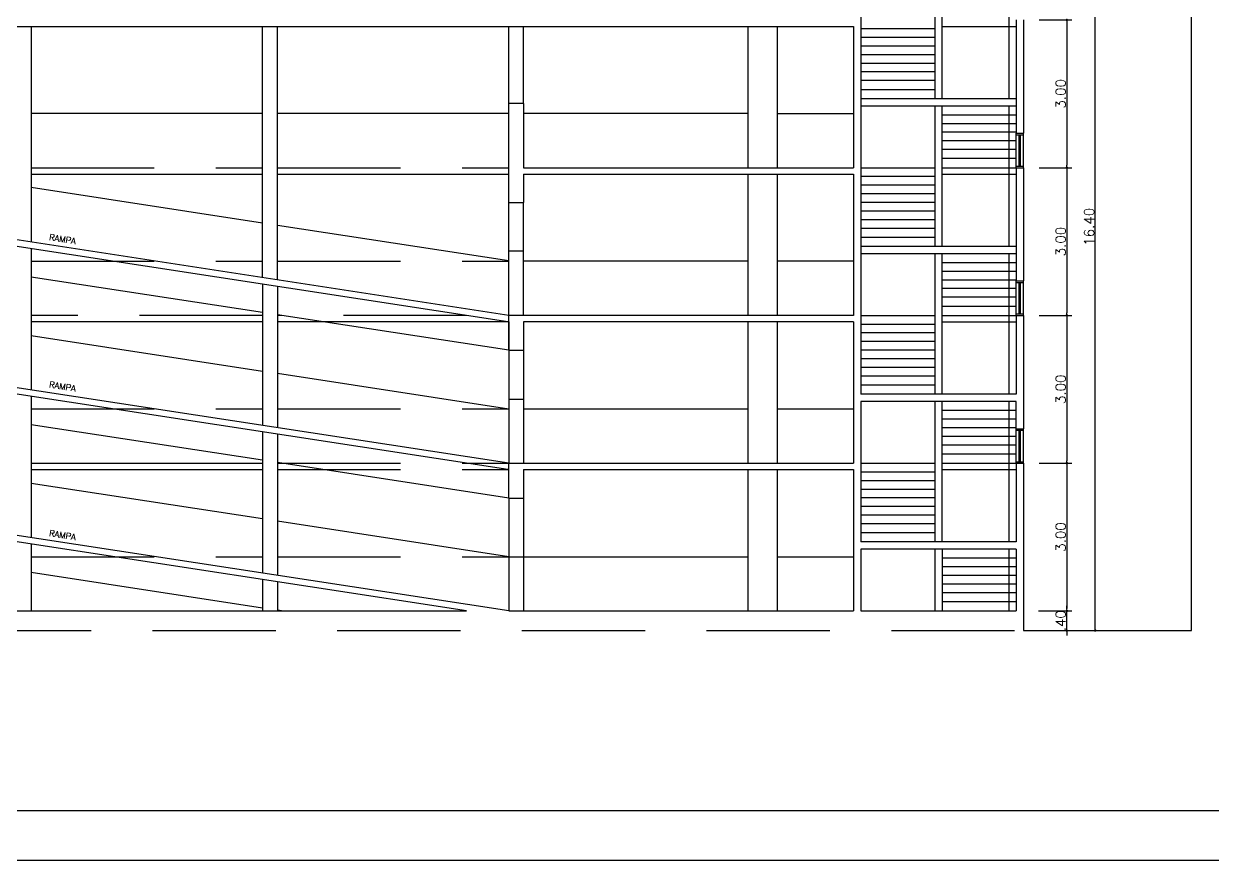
# Model space of a CAD drawing. Header units: millimetres. Extents: x 682 to 1119, y 341 to 434.
# Drawn here: x 1077.1 to 1101.23, y 340.63 to 357.61 of the extents above; entities that cross this region are included whole.
import ezdxf

# ---------------------------------------------------------------- set-up
doc = ezdxf.new("R2010")
doc.units = ezdxf.units.MM
doc.linetypes.add('CENTER2', pattern=[1.125, 0.75, -0.125, 0.125, -0.125])
doc.linetypes.add('DASHED', pattern=[0.75, 0.5, -0.25])
for name, color, linetype in [('AR-ALVENARIA_EM_VISTA-001-C', 1, 'Continuous'), ('AR-ALVENARIA_EM_VISTA-002-C', 2, 'Continuous'), ('AR-ALVENARIA_EM_VISTA-004-C', 4, 'Continuous'), ('AR-CARIMBO-002-C', 2, 'Continuous'), ('AR-COBERTURA_EM_VISTA-002-C', 2, 'Continuous'), ('AR-COTAS-001-C', 1, 'Continuous'), ('AR-LINHA_DE_CORTE-007-E', 7, 'CENTER2'), ('AR-PISO_EM_PLANTA-001-C', 1, 'Continuous'), ('AR-TEXTOS_ALTURA_2_5MM-003C', 3, 'Continuous'), ('CORTE', 7, 'Continuous'), ('PENA_2', 2, 'Continuous'), ('PENA_6', 5, 'Continuous')]:
    doc.layers.add(name, color=color, linetype=linetype)
doc.styles.add('ROMANS', font='romans')
doc.dimstyles.new('ISO-25_WS', dxfattribs={"dimscale": 0.282828, "dimtxt": 0.8, "dimasz": 2, "dimexe": 0.1, "dimexo": 0.625, "dimgap": 0.325, "dimtad": 1, "dimzin": 4, "dimdsep": 46, "dimtxsty": 'Standard', "dimsah": 1, "dimcen": 2.5, "dimadec": 0, "dimazin": 0, "dimtfac": 1, "dimtdec": 0, "dimtmove": 2, "dimatfit": 3, "dimfxl": 1, "dimtolj": 1, "dimtzin": 0, "dimarcsym": 0})

# ---------------------------------------------------------------- blocks, each defined once
blk = doc.blocks.new('_DOT')
at = {"color": 0, "linetype": 'ByBlock'}
blk.add_line((-0.5, 0), (-1, 0), dxfattribs=at)
at = {"color": 0, "linetype": 'ByBlock', "const_width": 0.5}
blk.add_lwpolyline([(-0.25, 0, 1), (0.25, 0, 1)], format="xyb", close=True, dxfattribs=at)
blk = doc.blocks.new('*D129')
at = {"layer": 'AR-COTAS-001-C', "color": 1, "lineweight": -2}
for p, q in [((1097.721, 348.69), (1098.381, 348.69)), ((1098.281, 348.64), (1098.281, 345.74)), ((1097.871, 345.69), (1098.381, 345.69))]:
    blk.add_line(p, q, dxfattribs=at)
at = {"layer": 'DEFPOINTS', "color": 0}
for p in [(1097.621, 348.69), (1097.771, 345.69), (1098.281, 345.69)]:
    blk.add_point(p, dxfattribs=at)
at = {"layer": 'AR-COTAS-001-C', "color": 1, "lineweight": -2, "xscale": 0.05, "yscale": 0.05, "zscale": 0.05}
for p, rotation in [((1098.281, 348.69), 90), ((1098.281, 345.69), 270)]:
    blk.add_blockref('_DOT', p, dxfattribs=dict(at, rotation=rotation))
at = {"layer": 'AR-COTAS-001-C', "color": 3, "insert": (1098.156, 347.19), "char_height": 0.2, "attachment_point": 5, "rotation": 90, "style": 'ROMANS'}
blk.add_mtext('\\A1;3.00', dxfattribs=at)
blk = doc.blocks.new('*D130')
at = {"layer": 'AR-LINHA_DE_CORTE-007-E', "color": 1, "linetype": 'ByBlock', "lineweight": -2}
for p, q in [((1098.174, 361.69), (1098.959, 361.69)), ((1098.859, 345.34), (1098.859, 361.64)), ((1098.408, 345.29), (1098.959, 345.29))]:
    blk.add_line(p, q, dxfattribs=at)
at = {"layer": 'DEFPOINTS', "color": 0, "linetype": 'ByBlock'}
for p in [(1098.074, 361.69), (1098.859, 361.69), (1098.308, 345.29)]:
    blk.add_point(p, dxfattribs=at)
at = {"layer": 'AR-LINHA_DE_CORTE-007-E', "color": 1, "linetype": 'ByBlock', "lineweight": -2, "xscale": 0.05, "yscale": 0.05, "zscale": 0.05}
for p, rotation in [((1098.859, 361.69), 90), ((1098.859, 345.29), 270)]:
    blk.add_blockref('_DOT', p, dxfattribs=dict(at, rotation=rotation))
at = {"layer": 'AR-LINHA_DE_CORTE-007-E', "color": 3, "linetype": 'ByBlock', "insert": (1098.734, 353.49), "char_height": 0.2, "attachment_point": 5, "rotation": 90, "style": 'ROMANS'}
blk.add_mtext('\\A1;16.40', dxfattribs=at)
blk = doc.blocks.new('*D132')
at = {"layer": 'AR-ALVENARIA_EM_VISTA-001-C', "color": 1, "lineweight": -2}
for p, q in [((1097.705, 345.69), (1098.381, 345.69)), ((1098.281, 345.74), (1098.281, 345.79)), ((1098.281, 345.29), (1098.281, 345.69)), ((1098.281, 345.24), (1098.281, 345.19))]:
    blk.add_line(p, q, dxfattribs=at)
at = {"layer": 'DEFPOINTS', "color": 0}
for p in [(1097.605, 345.69), (1098.281, 345.69), (1097.605, 345.29)]:
    blk.add_point(p, dxfattribs=at)
at = {"layer": 'AR-ALVENARIA_EM_VISTA-001-C', "color": 1, "lineweight": -2, "xscale": 0.05, "yscale": 0.05, "zscale": 0.05}
for p, rotation in [((1098.281, 345.69), 270), ((1098.281, 345.29), 90)]:
    blk.add_blockref('_DOT', p, dxfattribs=dict(at, rotation=rotation))
at = {"layer": 'AR-ALVENARIA_EM_VISTA-001-C', "color": 3, "insert": (1098.156, 345.49), "char_height": 0.2, "attachment_point": 5, "rotation": 90, "style": 'ROMANS'}
blk.add_mtext('\\A1;.40', dxfattribs=at)
blk = doc.blocks.new('*D133')
at = {"layer": 'AR-COTAS-001-C', "color": 1, "lineweight": -2}
for p, q in [((1097.721, 351.69), (1098.381, 351.69)), ((1098.281, 351.64), (1098.281, 348.74)), ((1097.871, 348.69), (1098.381, 348.69))]:
    blk.add_line(p, q, dxfattribs=at)
at = {"layer": 'DEFPOINTS', "color": 0}
for p in [(1097.621, 351.69), (1097.771, 348.69), (1098.281, 348.69)]:
    blk.add_point(p, dxfattribs=at)
at = {"layer": 'AR-COTAS-001-C', "color": 1, "lineweight": -2, "xscale": 0.05, "yscale": 0.05, "zscale": 0.05}
for p, rotation in [((1098.281, 351.69), 90), ((1098.281, 348.69), 270)]:
    blk.add_blockref('_DOT', p, dxfattribs=dict(at, rotation=rotation))
at = {"layer": 'AR-COTAS-001-C', "color": 3, "insert": (1098.156, 350.19), "char_height": 0.2, "attachment_point": 5, "rotation": 90, "style": 'ROMANS'}
blk.add_mtext('\\A1;3.00', dxfattribs=at)
blk = doc.blocks.new('*D134')
at = {"layer": 'AR-COTAS-001-C', "color": 1, "lineweight": -2}
for p, q in [((1097.721, 354.69), (1098.381, 354.69)), ((1098.281, 354.64), (1098.281, 351.74)), ((1097.871, 351.69), (1098.381, 351.69))]:
    blk.add_line(p, q, dxfattribs=at)
at = {"layer": 'DEFPOINTS', "color": 0}
for p in [(1097.621, 354.69), (1097.771, 351.69), (1098.281, 351.69)]:
    blk.add_point(p, dxfattribs=at)
at = {"layer": 'AR-COTAS-001-C', "color": 1, "lineweight": -2, "xscale": 0.05, "yscale": 0.05, "zscale": 0.05}
for p, rotation in [((1098.281, 354.69), 90), ((1098.281, 351.69), 270)]:
    blk.add_blockref('_DOT', p, dxfattribs=dict(at, rotation=rotation))
at = {"layer": 'AR-COTAS-001-C', "color": 3, "insert": (1098.156, 353.19), "char_height": 0.2, "attachment_point": 5, "rotation": 90, "style": 'ROMANS'}
blk.add_mtext('\\A1;3.00', dxfattribs=at)
blk = doc.blocks.new('*D135')
at = {"layer": 'AR-COTAS-001-C', "color": 1, "lineweight": -2}
for p, q in [((1097.721, 357.69), (1098.381, 357.69)), ((1098.281, 357.64), (1098.281, 354.74)), ((1097.871, 354.69), (1098.381, 354.69))]:
    blk.add_line(p, q, dxfattribs=at)
at = {"layer": 'DEFPOINTS', "color": 0}
for p in [(1097.621, 357.69), (1097.771, 354.69), (1098.281, 354.69)]:
    blk.add_point(p, dxfattribs=at)
at = {"layer": 'AR-COTAS-001-C', "color": 1, "lineweight": -2, "xscale": 0.05, "yscale": 0.05, "zscale": 0.05}
for p, rotation in [((1098.281, 357.69), 90), ((1098.281, 354.69), 270)]:
    blk.add_blockref('_DOT', p, dxfattribs=dict(at, rotation=rotation))
at = {"layer": 'AR-COTAS-001-C', "color": 3, "insert": (1098.156, 356.19), "char_height": 0.2, "attachment_point": 5, "rotation": 90, "style": 'ROMANS'}
blk.add_mtext('\\A1;3.00', dxfattribs=at)

msp = doc.modelspace()

# ---------------------------------------------------------------- linework, layer by layer
at = {"layer": 'AR-ALVENARIA_EM_VISTA-001-C', "ltscale": 2}
for p, q in [((1097.1, 364.69), (1097.1, 356.09)), ((1094.1, 357.515), (1095.6, 357.515)), ((1095.75, 357.56), (1097.25, 357.56)), ((1094.1, 357.34), (1095.6, 357.34)), ((1094.1, 357.165), (1095.6, 357.165)), ((1094.1, 356.99), (1095.6, 356.99)), ((1094.1, 356.815), (1095.6, 356.815)), ((1094.1, 356.64), (1095.6, 356.64)), ((1094.1, 356.465), (1095.6, 356.465)), ((1094.1, 356.28), (1095.6, 356.28)), ((1092.4, 355.79), (1093.95, 355.79)), ((1095.75, 355.765), (1097.25, 355.765)), ((1097.1, 355.94), (1097.1, 353.09)), ((1095.75, 355.59), (1097.25, 355.59)), ((1095.75, 355.415), (1097.25, 355.415)), ((1095.75, 355.24), (1097.25, 355.24)), ((1095.75, 355.065), (1097.25, 355.065)), ((1095.75, 354.88), (1097.25, 354.88)), ((1077.25, 354.56), (1081.95, 354.56)), ((1082.25, 354.56), (1086.95, 354.56)), ((1094.1, 354.69), (1095.6, 354.69)), ((1094.1, 354.515), (1095.6, 354.515)), ((1095.75, 354.69), (1097.25, 354.69)), ((1095.75, 354.56), (1097.25, 354.56)), ((1094.1, 354.34), (1095.6, 354.34)), ((1094.1, 354.165), (1095.6, 354.165)), ((1094.1, 353.99), (1095.6, 353.99)), ((1094.1, 353.815), (1095.6, 353.815)), ((1094.1, 353.64), (1095.6, 353.64)), ((1094.1, 353.465), (1095.6, 353.465)), ((1094.1, 353.28), (1095.6, 353.28)), ((1097.1, 352.94), (1097.1, 350.09)), ((1087.25, 352.8), (1091.8, 352.8)), ((1092.4, 352.8), (1093.95, 352.8)), ((1095.75, 352.765), (1097.25, 352.765)), ((1095.75, 352.59), (1097.25, 352.59)), ((1095.75, 352.415), (1097.25, 352.415)), ((1095.75, 352.24), (1097.25, 352.24)), ((1095.75, 352.065), (1097.25, 352.065)), ((1095.75, 351.88), (1097.25, 351.88)), ((1094.1, 351.69), (1095.6, 351.69)), ((1095.75, 351.69), (1097.25, 351.69)), ((1081.95, 351.56), (1077.25, 351.56)), ((1086.94, 351.56), (1082.25, 351.56)), ((1094.1, 351.515), (1095.6, 351.515)), ((1095.75, 351.56), (1097.25, 351.56)), ((1094.1, 351.34), (1095.6, 351.34)), ((1094.1, 351.165), (1095.6, 351.165)), ((1094.1, 350.99), (1095.6, 350.99)), ((1094.1, 350.815), (1095.6, 350.815)), ((1094.1, 350.64), (1095.6, 350.64)), ((1094.1, 350.465), (1095.6, 350.465)), ((1094.1, 350.28), (1095.6, 350.28)), ((1097.1, 349.94), (1097.1, 347.09)), ((1087.25, 349.79), (1091.8, 349.79)), ((1092.4, 349.79), (1093.95, 349.79)), ((1095.75, 349.765), (1097.25, 349.765)), ((1095.75, 349.59), (1097.25, 349.59)), ((1095.75, 349.415), (1097.25, 349.415)), ((1095.75, 349.24), (1097.25, 349.24)), ((1095.75, 349.065), (1097.25, 349.065)), ((1095.75, 348.88), (1097.25, 348.88)), ((1077.25, 348.688), (1081.95, 348.688)), ((1077.25, 348.56), (1081.95, 348.56)), ((1094.1, 348.69), (1095.6, 348.69)), ((1094.1, 348.515), (1095.6, 348.515)), ((1095.75, 348.69), (1097.25, 348.69)), ((1095.75, 348.56), (1097.25, 348.56)), ((1094.1, 348.34), (1095.6, 348.34)), ((1094.1, 348.165), (1095.6, 348.165)), ((1094.1, 347.99), (1095.6, 347.99)), ((1094.1, 347.815), (1095.6, 347.815)), ((1094.1, 347.64), (1095.6, 347.64)), ((1094.1, 347.465), (1095.6, 347.465)), ((1094.1, 347.28), (1095.6, 347.28)), ((1095.75, 346.765), (1097.25, 346.765)), ((1095.75, 346.59), (1097.25, 346.59)), ((1095.75, 346.415), (1097.25, 346.415)), ((1095.75, 346.24), (1097.25, 346.24)), ((1095.75, 346.065), (1097.25, 346.065)), ((1095.75, 345.88), (1097.25, 345.88))]:
    msp.add_line(p, q, dxfattribs=at)
at = {"layer": 'AR-ALVENARIA_EM_VISTA-001-C', "ltscale": 5}
for p, q in [((1081.95, 355.79), (1077.25, 355.79)), ((1086.95, 355.79), (1082.25, 355.79)), ((1091.8, 355.79), (1087.25, 355.79)), ((1087.25, 346.79), (1091.8, 346.79)), ((1092.4, 346.79), (1093.95, 346.79))]:
    msp.add_line(p, q, dxfattribs=at)
at = {"layer": 'AR-ALVENARIA_EM_VISTA-001-C', "linetype": 'DASHED', "ltscale": 5}
for p, q in [((1077.25, 354.69), (1081.95, 354.69)), ((1082.25, 354.69), (1086.95, 354.69)), ((1077.25, 352.79), (1081.95, 352.79)), ((1082.25, 352.79), (1086.95, 352.79)), ((1081.95, 351.69), (1077.25, 351.69)), ((1086.092, 351.69), (1082.25, 351.69)), ((1086.94, 351.56), (1082.25, 351.56)), ((1077.25, 349.79), (1081.95, 349.79)), ((1082.25, 349.79), (1086.95, 349.79)), ((1082.25, 348.688), (1086.96, 348.688)), ((1082.25, 348.56), (1086.94, 348.56)), ((1077.25, 346.79), (1081.95, 346.79)), ((1082.25, 346.79), (1086.95, 346.79)), ((1097.1, 346.94), (1097.1, 345.69)), ((1038.467, 345.29), (1097.4, 345.29))]:
    msp.add_line(p, q, dxfattribs=at)
at = {"layer": 'AR-ALVENARIA_EM_VISTA-002-C', "ltscale": 2}
for p, q in [((1095.6, 358.94), (1095.6, 356.09)), ((1095.75, 356.09), (1095.75, 358.94)), ((1077.25, 357.56), (1077.25, 353.187)), ((1081.95, 352.467), (1081.95, 357.56)), ((1082.25, 352.421), (1082.25, 357.56)), ((1086.95, 355.99), (1086.95, 357.56)), ((1087.25, 355.99), (1087.25, 357.56)), ((1091.8, 357.56), (1091.8, 354.69)), ((1092.4, 357.56), (1092.4, 354.69)), ((1095.6, 355.94), (1095.6, 353.09)), ((1095.75, 353.09), (1095.75, 355.94)), ((1091.8, 354.56), (1091.8, 351.69)), ((1092.4, 354.56), (1092.4, 351.69)), ((1086.95, 351.69), (1086.95, 353.982)), ((1087.25, 351.69), (1087.25, 353.982)), ((1077.25, 353.046), (1077.25, 350.177)), ((1095.6, 352.94), (1095.6, 350.09)), ((1095.75, 350.09), (1095.75, 352.94)), ((1081.95, 352.325), (1081.95, 349.457)), ((1082.25, 352.279), (1082.25, 349.411)), ((1086.95, 351.56), (1086.95, 349.99)), ((1087.25, 351.56), (1087.25, 348.69)), ((1091.8, 351.56), (1091.8, 348.69)), ((1092.4, 351.56), (1092.4, 348.69)), ((1077.25, 350.212), (1077.25, 350.177)), ((1077.25, 350.046), (1077.25, 347.177)), ((1086.95, 349.99), (1086.95, 348.69)), ((1095.6, 349.94), (1095.6, 347.09)), ((1095.75, 347.09), (1095.75, 349.94)), ((1081.95, 349.325), (1081.95, 346.457)), ((1082.25, 349.279), (1082.25, 346.411)), ((1091.8, 348.56), (1091.8, 345.69)), ((1092.4, 348.56), (1092.4, 345.69)), ((1086.95, 347.982), (1086.95, 345.69)), ((1087.25, 347.982), (1087.25, 345.69)), ((1077.25, 347.046), (1077.25, 345.69)), ((1095.6, 346.94), (1095.6, 345.69)), ((1095.75, 346.94), (1095.75, 345.69)), ((1081.95, 346.325), (1081.95, 345.69)), ((1082.25, 346.279), (1082.25, 345.69))]:
    msp.add_line(p, q, dxfattribs=at)
at = {"layer": 'AR-ALVENARIA_EM_VISTA-004-C', "ltscale": 2}
for p, q in [((1094.1, 364.69), (1094.1, 350.09)), ((1097.25, 357.69), (1097.25, 355.39)), ((1097.4, 357.69), (1097.4, 355.39)), ((1040.92, 357.56), (1093.95, 357.56)), ((1093.95, 357.56), (1093.95, 354.69)), ((1087.25, 355.99), (1086.95, 355.99)), ((1097.25, 356.09), (1094.1, 356.09)), ((1097.25, 355.94), (1094.1, 355.94)), ((1097.25, 355.39), (1097.4, 355.39)), ((1086.95, 351.69), (1067.385, 354.69)), ((1086.931, 351.561), (1067.385, 354.558)), ((1087.25, 354.69), (1093.95, 354.69)), ((1087.25, 354.56), (1093.95, 354.56)), ((1093.95, 354.56), (1093.95, 351.69)), ((1097.25, 354.69), (1097.25, 352.39)), ((1097.25, 354.69), (1097.4, 354.69)), ((1097.4, 354.69), (1097.4, 352.39)), ((1097.25, 353.09), (1094.1, 353.09)), ((1097.25, 352.94), (1094.1, 352.94)), ((1097.25, 352.39), (1097.4, 352.39)), ((1086.95, 348.69), (1067.385, 351.69)), ((1093.95, 351.69), (1086.95, 351.69)), ((1097.25, 351.69), (1097.25, 350.09)), ((1097.25, 351.69), (1097.4, 351.69)), ((1097.4, 351.69), (1097.4, 349.39)), ((1086.931, 348.561), (1067.385, 351.558)), ((1093.95, 351.56), (1087.25, 351.56)), ((1093.95, 351.56), (1093.95, 348.69)), ((1097.25, 350.09), (1094.1, 350.09)), ((1094.1, 349.94), (1094.1, 347.09)), ((1097.25, 349.94), (1094.1, 349.94)), ((1097.25, 349.39), (1097.25, 349.94)), ((1097.25, 349.39), (1097.4, 349.39)), ((1086.95, 345.69), (1067.385, 348.69)), ((1086.092, 345.69), (1067.385, 348.558)), ((1086.95, 348.69), (1091.8, 348.69)), ((1087.25, 348.56), (1091.8, 348.56)), ((1091.8, 348.69), (1093.95, 348.69)), ((1091.8, 348.56), (1093.95, 348.56)), ((1093.95, 348.56), (1093.95, 345.69)), ((1097.25, 348.69), (1097.25, 347.09)), ((1097.25, 348.69), (1097.4, 348.69)), ((1097.4, 348.69), (1097.4, 345.29)), ((1097.25, 347.09), (1094.1, 347.09)), ((1097.25, 346.94), (1094.1, 346.94)), ((1094.1, 346.94), (1094.1, 345.69)), ((1097.25, 346.94), (1097.25, 345.69)), ((1040.92, 345.69), (1086.092, 345.69)), ((1086.95, 345.69), (1093.95, 345.69)), ((1094.1, 345.69), (1097.25, 345.69)), ((1097.4, 345.29), (1100.811, 345.29))]:
    msp.add_line(p, q, dxfattribs=at)
at = {"layer": 'AR-ALVENARIA_EM_VISTA-004-C', "ltscale": 5}
for p, q in [((1086.95, 353.982), (1086.95, 355.99)), ((1087.25, 355.99), (1087.25, 354.69)), ((1087.25, 354.56), (1087.25, 353.982)), ((1086.95, 353.982), (1087.25, 353.982)), ((1086.95, 350.982), (1086.95, 351.69)), ((1087.25, 351.56), (1087.25, 350.982)), ((1086.95, 350.982), (1087.25, 350.982)), ((1086.95, 347.982), (1086.95, 348.69)), ((1087.25, 348.56), (1087.25, 347.982)), ((1086.95, 347.982), (1087.25, 347.982))]:
    msp.add_line(p, q, dxfattribs=at)
at = {"layer": 'AR-CARIMBO-002-C', "ltscale": 2}
msp.add_line((1100.811, 345.29), (1100.811, 423.627), dxfattribs=at)
at = {"layer": 'AR-COBERTURA_EM_VISTA-002-C', "linetype": 'ByBlock', "ltscale": 5}
for p, q in [((1081.95, 353.564), (1077.25, 354.285)), ((1086.95, 352.798), (1082.25, 353.518)), ((1086.95, 353), (1087.25, 353)), ((1081.95, 351.748), (1077.25, 352.469)), ((1086.95, 350.982), (1082.25, 351.702)), ((1081.95, 350.554), (1077.25, 351.275)), ((1086.95, 349.788), (1082.25, 350.508)), ((1086.95, 349.99), (1087.25, 349.99)), ((1081.95, 348.748), (1077.25, 349.469)), ((1086.95, 347.982), (1082.25, 348.702)), ((1081.95, 347.557), (1077.25, 348.277)), ((1086.95, 346.79), (1082.25, 347.511)), ((1086.95, 346.79), (1087.25, 346.79)), ((1081.95, 345.748), (1077.25, 346.469)), ((1082.332, 345.69), (1082.25, 345.702))]:
    msp.add_line(p, q, dxfattribs=at)
at = {"layer": 'AR-PISO_EM_PLANTA-001-C', "linetype": 'ByBlock', "ltscale": 5}
for p, q in [((1097.25, 354.69), (1097.25, 355.39)), ((1097.25, 355.36), (1097.4, 355.36)), ((1097.31, 354.72), (1097.31, 355.36)), ((1097.34, 354.72), (1097.34, 355.36)), ((1097.4, 354.69), (1097.4, 355.39)), ((1097.25, 354.72), (1097.4, 354.72)), ((1097.25, 351.69), (1097.25, 352.39)), ((1097.25, 352.36), (1097.4, 352.36)), ((1097.31, 351.72), (1097.31, 352.36)), ((1097.34, 351.72), (1097.34, 352.36)), ((1097.4, 351.69), (1097.4, 352.39)), ((1097.25, 351.72), (1097.4, 351.72)), ((1097.25, 348.69), (1097.25, 349.39)), ((1097.25, 349.36), (1097.4, 349.36)), ((1097.31, 348.72), (1097.31, 349.36)), ((1097.34, 348.72), (1097.34, 349.36)), ((1097.4, 348.69), (1097.4, 349.39)), ((1097.25, 348.72), (1097.4, 348.72))]:
    msp.add_line(p, q, dxfattribs=at)
at = {"layer": 'CORTE'}
msp.add_line((1086.95, 349.99), (1086.95, 349.99), dxfattribs=at)
at = {"layer": 'PENA_2'}
msp.add_line((999.311, 340.627), (1119.311, 340.627), dxfattribs=at)
at = {"layer": 'PENA_6'}
for q in [(1001.833, 341.627), (1043.178, 341.627)]:
    msp.add_line((1118.311, 341.627), q, dxfattribs=at)

# ---------------------------------------------------------------- texts
at = {"layer": 'AR-TEXTOS_ALTURA_2_5MM-003C', "ltscale": 2, "style": 'ROMANS'}
for p in [(1077.608, 353.222), (1077.608, 350.23), (1077.608, 347.212)]:
    msp.add_text('RAMPA', height=0.125, rotation=350.6167, dxfattribs=at).set_placement(p)

# ---------------------------------------------------------------- dimensions: what is measured, and where the dimension line sits
at = {"layer": 'AR-ALVENARIA_EM_VISTA-001-C', "ltscale": 5}
dim = msp.add_linear_dim(base=(1098.281, 345.69), p1=(1097.605, 345.29), p2=(1097.605, 345.69), angle=90, dimstyle='ISO-25_WS', override={"dimscale": 0.05, "dimtxt": 4, "dimasz": 1, "dimexe": 2, "dimexo": 2, "dimgap": 0.5, "dimzin": 5, "dimtxsty": 'ROMANS', "dimblk1": 'DOT', "dimblk2": 'DOT', "dimdle": 0.2, "dimse1": 1, "dimclrd": 1, "dimclre": 1, "dimclrt": 3, "dimtdec": 2, "dimtix": 1, "dimtzin": 1}, dxfattribs=at)
dim.commit()
dim.dimension.update_dxf_attribs({"geometry": '*D132', "text_midpoint": (1098.156, 345.49)})
at = {"layer": 'AR-COTAS-001-C', "ltscale": 5}
for base, p1, p2, picture, middle in [((1098.281, 354.69), (1097.621, 357.69), (1097.771, 354.69), '*D135', (1098.156, 356.19)), ((1098.281, 351.69), (1097.621, 354.69), (1097.771, 351.69), '*D134', (1098.156, 353.19)), ((1098.281, 348.69), (1097.621, 351.69), (1097.771, 348.69), '*D133', (1098.156, 350.19)), ((1098.281, 345.69), (1097.621, 348.69), (1097.771, 345.69), '*D129', (1098.156, 347.19))]:
    dim = msp.add_linear_dim(base=base, p1=p1, p2=p2, angle=90, dimstyle='ISO-25_WS', override={"dimscale": 0.05, "dimtxt": 4, "dimasz": 1, "dimexe": 2, "dimexo": 2, "dimgap": 0.5, "dimzin": 5, "dimtxsty": 'ROMANS', "dimblk1": 'DOT', "dimblk2": 'DOT', "dimdle": 0.2, "dimclrd": 1, "dimclre": 1, "dimclrt": 3, "dimtdec": 2, "dimtix": 1, "dimtzin": 1}, dxfattribs=at)
    dim.commit()
    dim.dimension.update_dxf_attribs({"geometry": picture, "text_midpoint": middle})
at = {"layer": 'AR-LINHA_DE_CORTE-007-E', "linetype": 'ByBlock', "ltscale": 5}
dim = msp.add_linear_dim(base=(1098.859, 361.69), p1=(1098.308, 345.29), p2=(1098.074, 361.69), angle=90, dimstyle='ISO-25_WS', override={"dimscale": 0.05, "dimtxt": 4, "dimasz": 1, "dimexe": 2, "dimexo": 2, "dimgap": 0.5, "dimzin": 5, "dimtxsty": 'ROMANS', "dimblk1": 'DOT', "dimblk2": 'DOT', "dimdle": 0.2, "dimclrd": 1, "dimclre": 1, "dimclrt": 3, "dimtdec": 2, "dimtix": 1, "dimtzin": 1}, dxfattribs=at)
dim.commit()
dim.dimension.update_dxf_attribs({"geometry": '*D130', "text_midpoint": (1098.734, 353.49)})

doc.saveas('drawing.dxf')
